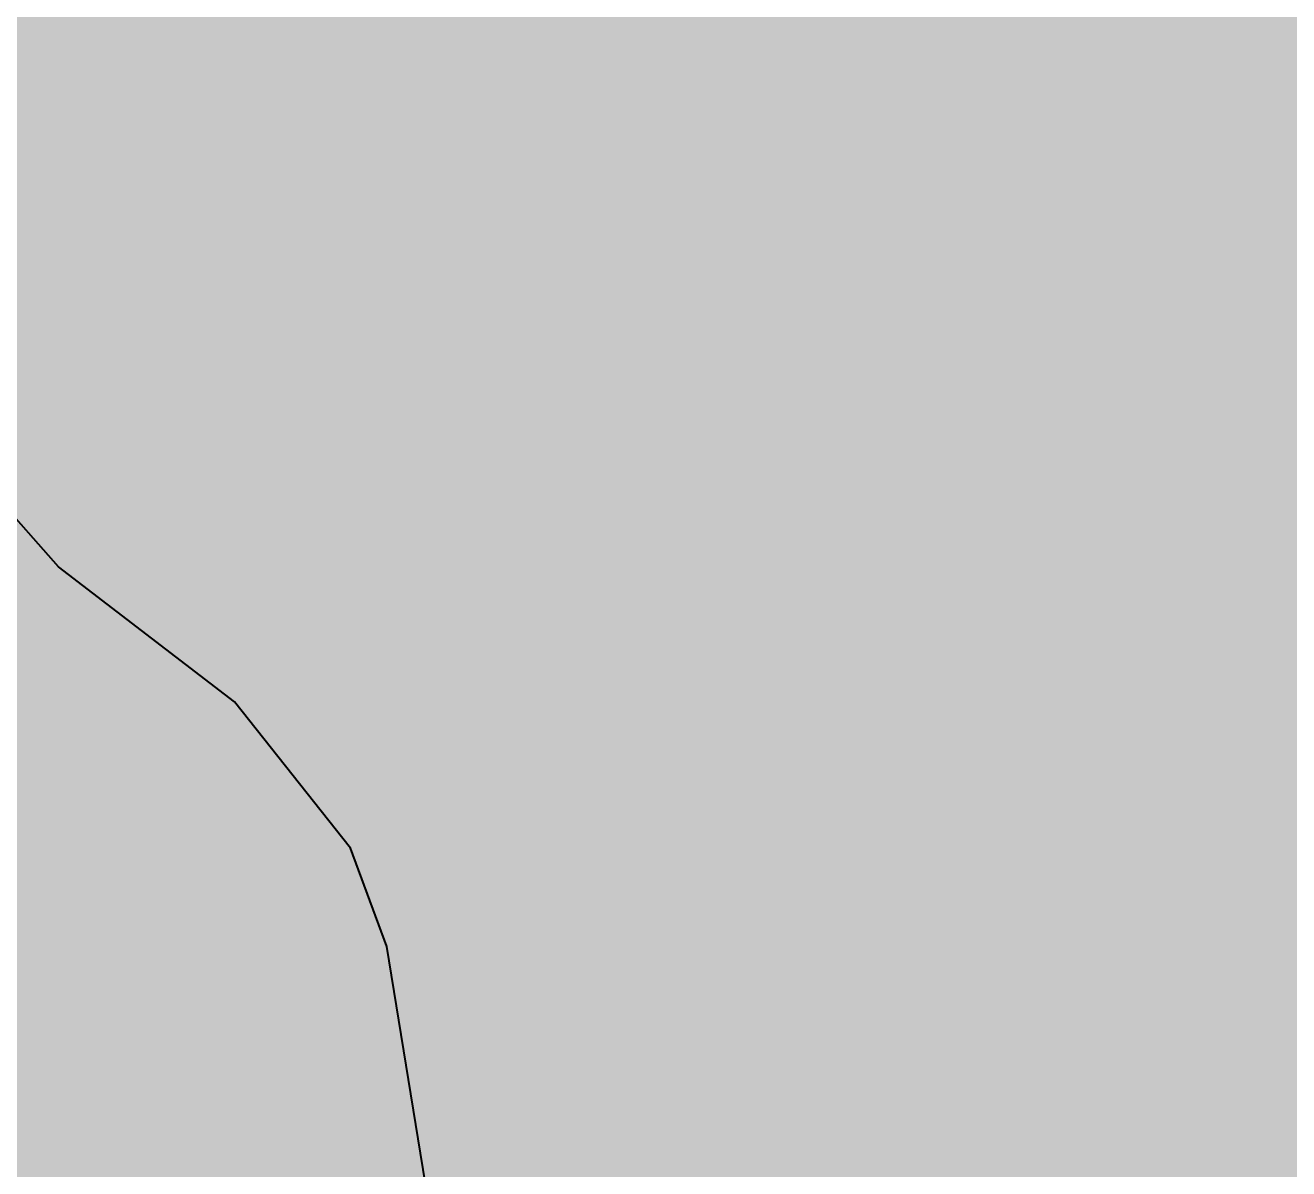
# Model space of a CAD drawing. Extents: x 560272 to 568164, y 6204780 to 6214217.
# Drawn here: x 565372.94 to 565382.84, y 6210312.7 to 6210321.66 of the extents above; entities that cross this region are included whole.
import ezdxf

# ---------------------------------------------------------------- set-up
doc = ezdxf.new("R2010")
doc.units = 0
doc.header["$LTSCALE"] = 5
doc.linetypes.add('DASHED2', pattern=[9.525, 6.35, -3.175])
doc.layers.add('RoadSeg', color=57, linetype='DASHED2')
doc.layers.add('ROUTE-MAP-BACKGROUND-H', color=7, linetype='Continuous', true_color=0xf0ebff)
doc.styles.add('120', font='ARIALN.TTF', dxfattribs={"height": 13})

msp = doc.modelspace()

# ---------------------------------------------------------------- hatches: boundary and pattern name
at = {"layer": 'ROUTE-MAP-BACKGROUND-H'}
h = msp.add_hatch(color=256, dxfattribs=at)
h.dxf.hatch_style = 1
h.paths.add_polyline_path([(565237.99, 6210345.8661), (566535.85, 6210345.7287), (566539.1026, 6209697.3772), (565234.4124, 6209697.7445)])

# ---------------------------------------------------------------- linework, layer by layer
at = {"layer": 'RoadSeg', "flags": 128}
msp.add_lwpolyline([(565327.0104, 6210209.4591), (565317.1789, 6210221.2206), (565316.9257, 6210221.9241), (565316.9713, 6210222.5889), (565317.7713, 6210226.2678), (565318.3067, 6210228.2209), (565318.5118, 6210228.5167), (565319.084, 6210228.8721), (565328.3407, 6210229.2), (565330.0143, 6210229.7349), (565355.0249, 6210247.0413), (565356.5494, 6210248.5102), (565360.0426, 6210253.8698), (565361.16, 6210254.9137), (565363.1073, 6210255.8427), (565364.4131, 6210256.2845), (565369.8697, 6210256.2502), (565370.7049, 6210256.4342), (565371.0443, 6210256.794), (565371.1879, 6210259.1539), (565371.2021, 6210290.4993), (565371.3523, 6210293.225), (565371.6947, 6210293.7511), (565372.5356, 6210294.2347), (565375.5362, 6210294.545), (565377.4094, 6210295.0763), (565378.3882, 6210295.8235), (565379.847, 6210297.327), (565380.1924, 6210298.0193), (565380.273, 6210298.7834), (565379.7668, 6210300.1901), (565378.4798, 6210302.5766), (565376.0872, 6210308.1446), (565375.9351, 6210308.9128), (565376.1297, 6210312.2368), (565375.7711, 6210314.4396), (565375.4859, 6210315.2101), (565374.5754, 6210316.3584), (565373.1973, 6210317.4154), (565372.4803, 6210318.2271), (565372.1921, 6210318.8314), (565372.0491, 6210321.8955), (565372.2164, 6210329.1464), (565372.1756, 6210337.7323), (565372.1713, 6210339.2965)], dxfattribs=at)

# ---------------------------------------------------------------- texts
at = {"layer": 'RoadSeg', "style": '120'}
msp.add_text('33', height=7.97691, rotation=359.45036, dxfattribs=at).set_placement((565372.7458, 6210313.0401))

doc.saveas('drawing.dxf')
